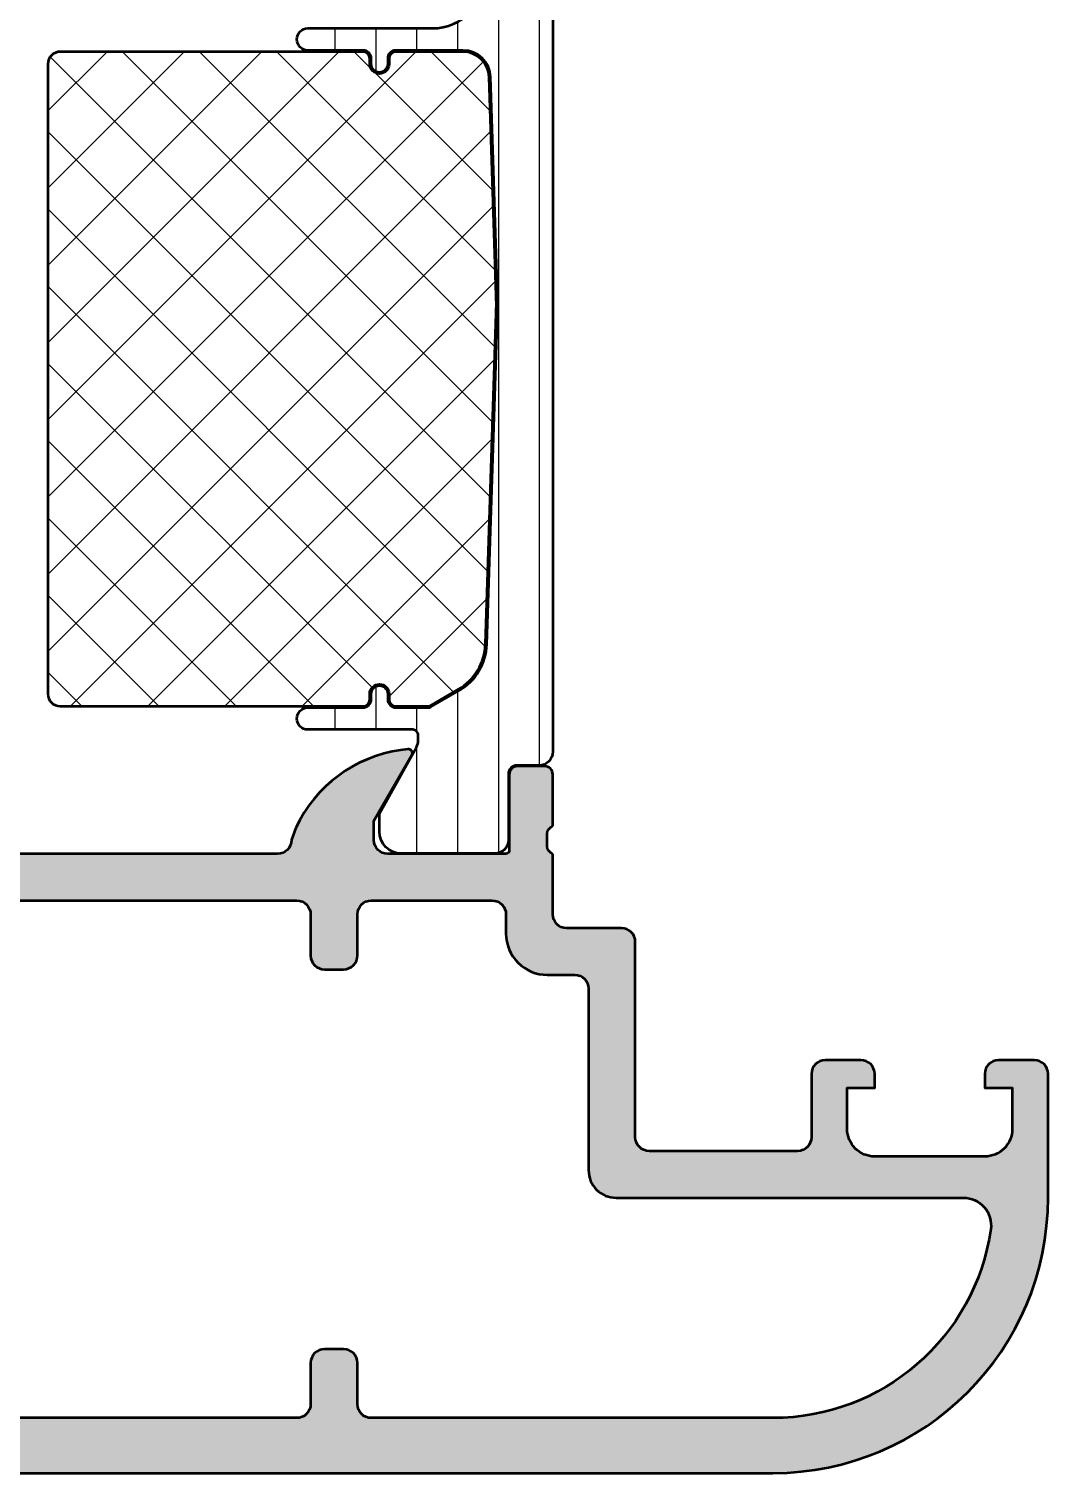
# Model space of a CAD drawing. Extents: x 0 to 69, y 0 to 85.
# Drawn here: x 32 to 69, y 0 to 52.5 of the extents above; entities that cross this region are included whole.
import ezdxf

# ---------------------------------------------------------------- set-up
doc = ezdxf.new("R2010")
doc.units = 0
for name, color, linetype, lineweight in [('0S-Alu contour', 7, 'Continuous', 50), ('0S-Alu hatch', 252, 'Continuous', 25), ('0S-Plastic contour', 254, 'Continuous', 50), ('0S-Plastic hatch', 253, 'Continuous', 25), ('0S-PT contour', 91, 'Continuous', 50), ('0S-PT hatch', 103, 'Continuous', 25)]:
    doc.layers.add(name, color=color, linetype=linetype, lineweight=lineweight)

# ---------------------------------------------------------------- blocks, each defined once
blk = doc.blocks.new('284167__CEF82284_C7F6_4CD5_A2C6_311986F875DB___14B1CCB6_86A0_4857_9EBC_E75E76F520CF_')
at = {"layer": '0S-Plastic hatch'}
h = blk.add_hatch(dxfattribs=at)
h.set_pattern_fill('ANSI31', color=256, scale=0.4680000000000001, angle=45, style=0)
h.set_pattern_definition([(90, (0, 0), (-1.4859, 0), [])])
edge = h.paths.add_edge_path()
edge.add_line((51.00002752301097, 58.79002845815998), (51.0000275230109, 26.20999700000009))
edge.add_ellipse((50.50002752301097, 26.20999700000009), major_axis=(-0.4999999999999361, 0), ratio=1, start_angle=89.99999999999591, end_angle=180, ccw=False)
edge.add_line((50.50002752301093, 25.70999700000015), (49.68969619254715, 25.70999700000017))
edge.add_arc((49.68969619254714, 25.40999700000017), 0.3, 89.99999999999864, 180.0079246230968)
edge.add_line((49.38969619541662, 25.40995550677082), (49.3900281237752, 23.01008188446239))
edge.add_ellipse((48.89002812855768, 23.01001272908013), major_axis=(-0.4999999999999886, 0), ratio=1, start_angle=90.0000000000008, end_angle=180.0079246230969, ccw=False)
edge.add_line((48.89002812855768, 22.51001272908014), (45.50002752301098, 22.51001272908008))
edge.add_ellipse((45.50002752301099, 23.31001272908014), major_axis=(-0.800000000000054, 0), ratio=1, start_angle=0, end_angle=89.99999999999898, ccw=False)
edge.add_line((44.70002752301094, 23.31001272908014), (44.70002752301091, 23.96001272908021))
edge.add_line((44.70002752301091, 23.96001272908021), (46.04733737651684, 26.37258356831064))
edge.add_arc((45.61002752250304, 26.61498837868009), 0.5000000005078241, 330.999999999989, 360)
edge.add_line((46.11002752301086, 26.61498837867999), (46.11002752301092, 26.81001272908021))
edge.add_arc((45.91002752301096, 26.81001272908021), 0.1999999999999602, 0, 90.00000000000813)
edge.add_line((45.91002752301093, 27.01001272908017), (42.10002752301092, 27.01001272908011))
edge.add_ellipse((42.10002752301091, 27.41001272908011), major_axis=(-0.4000000000000057, 0), ratio=1, start_angle=-89.99999999999801, end_angle=90.00000000000199, ccw=False)
edge.add_line((42.10002752301092, 27.81001272908012), (44.10002752301092, 27.81001272908015))
edge.add_arc((44.10002752301095, 28.11001272908013), 0.3000000000000043, 269.9999999999945, 360)
edge.add_line((44.40002752301095, 28.11001272908013), (44.40002752301096, 28.31001272908018))
edge.add_ellipse((44.70002752301097, 28.31001272908018), major_axis=(-0.3000000000000114, 0), ratio=1, start_angle=180, end_angle=360, ccw=False)
edge.add_line((45.00002752301099, 28.31001272908018), (45.00002752301092, 28.11001272908013))
edge.add_arc((45.30002752301091, 28.11001272908016), 0.2999999999999829, 180, 270.0000000000054)
edge.add_line((45.30002752301093, 27.81001272908018), (46.46412913821122, 27.81001272908018))
edge.add_arc((46.46412913821119, 28.01001272871165), 0.1999999996314743, 270.0000000000061, 300.0000000000048)
edge.add_line((46.56412913802695, 27.83680764827393), (47.60093162131783, 28.4354057121054))
edge.add_arc((46.60093178674678, 30.16745660626722), 1.99999999227721, 299.9999946553881, 358.2770022894884)
edge.add_line((48.60002752301088, 30.10732170492436), (48.99464695297485, 42.13201509160808))
edge.add_arc((39.00002752300916, 42.4600127290807), 10.00000000000177, 358.1203748410016, 361.879625158993)
edge.add_line((48.99464695297488, 42.78801036655243), (48.73687260165684, 50.72281249282743))
edge.add_arc((47.73741065866043, 50.69001272908021), 1.000000000000027, 1.87962515899611, 90.0000000000016)
edge.add_line((47.73741065866039, 51.69001272908023), (45.30002752301087, 51.69001272908018))
edge.add_arc((45.30002752301087, 51.39001272908022), 0.2999999999999545, 90, 180)
edge.add_line((45.00002752301091, 51.39001272908022), (45.00002752301091, 51.19001272908018))
edge.add_ellipse((44.70002752301094, 51.19001272908018), major_axis=(-0.2999999999999829, 0), ratio=1, start_angle=0, end_angle=180, ccw=False)
edge.add_line((44.40002752301095, 51.19001272908018), (44.40002752301095, 51.39001272908017))
edge.add_arc((44.10002752301099, 51.39001272908018), 0.2999999999999687, 0, 89.99999999999729)
edge.add_line((44.100027523011, 51.69001272908015), (42.10002752301091, 51.69001272908019))
edge.add_ellipse((42.10002752301091, 52.09001272908017), major_axis=(-0.3999999999999772, 0), ratio=1, start_angle=-89.99999999999898, end_angle=90.00000000000102, ccw=False)
edge.add_line((42.10002752301091, 52.49001272908015), (46.61216611071129, 52.49001272908009))
edge.add_arc((46.61216611071129, 54.49001272908009), 1.999999999999992, 270, 361.8796251589957)
edge.add_line((48.61108999670407, 54.55561225657451), (48.60002752301092, 54.89270375323586))
edge.add_arc((46.60093177902747, 54.83256885166081), 2.000000000000035, 1.722997710511408, 60.00000534461257)
edge.add_line((47.60093161745991, 56.5646197525108), (46.61002760379476, 57.14249182557662))
edge.add_ellipse((47.11002752301101, 58.00851727600167), major_axis=(-1.00000000000008, 0), ratio=1, start_angle=0, end_angle=60.00000534461191, ccw=False)
edge.add_line((46.11002752301094, 58.00851727600165), (46.11002752301089, 58.38503707958015))
edge.add_arc((45.6100275228893, 58.38503707958017), 0.5000000001215765, 0, 28.99999999999719)
edge.add_line((46.04733737656535, 58.62744188976225), (44.70002752301088, 61.04001272908027))
edge.add_line((44.70002752301088, 61.04001272908027), (44.7000275230109, 61.69001272908018))
edge.add_ellipse((45.50002752301085, 61.69001272908015), major_axis=(-0.7999999999999475, 0), ratio=1, start_angle=269.99999999999744, end_angle=360, ccw=False)
edge.add_line((45.50002752301089, 62.4900127290801), (48.89002813334013, 62.49001272908012))
edge.add_ellipse((48.89002813334013, 61.99001272908012), major_axis=(-0.5, 0), ratio=1, start_angle=179.9920752627534, end_angle=270.0000000000008, ccw=False)
edge.add_line((49.39002812855753, 61.98994357270147), (49.38969619541671, 59.59006995198719))
edge.add_arc((49.68969619254714, 59.59002845815999), 0.2999999999999999, 179.9920752627072, 270)
edge.add_line((49.68969619254714, 59.29002845816), (50.50002752301097, 59.29002845816))
edge.add_ellipse((50.50002752301097, 58.79002845816), major_axis=(-0.5, 0), ratio=1, start_angle=180, end_angle=270, ccw=False)
at = {"layer": '0S-Plastic contour', "color": 7}
for points in [[(45.50002752301089, 62.4900127290801), (48.89002813334013, 62.49001272908012)], [(49.39002812855753, 61.98994357270147), (49.38969619541671, 59.59006995198719)], [(46.04733737656535, 58.62744188976225), (44.70002752301088, 61.04001272908027), (44.7000275230109, 61.69001272908018)], [(49.68969619254714, 59.29002845816), (50.50002752301097, 59.29002845816)], [(51.00002752301097, 58.79002845815998), (51.0000275230109, 26.20999700000009)], [(46.11002752301094, 58.00851727600165), (46.11002752301089, 58.38503707958015)], [(47.60093161745991, 56.5646197525108), (46.61002760379476, 57.14249182557662)], [(48.61108999670407, 54.55561225657451), (48.60002752301092, 54.89270375323586)], [(42.10002752301091, 52.49001272908015), (46.61216611071129, 52.49001272908009)], [(44.100027523011, 51.69001272908015), (42.10002752301091, 51.69001272908019)], [(47.73741065866039, 51.69001272908023), (45.30002752301087, 51.69001272908018)], [(44.40002752301095, 51.19001272908018), (44.40002752301095, 51.39001272908017)], [(45.00002752301091, 51.39001272908022), (45.00002752301091, 51.19001272908018)], [(48.99464695297488, 42.78801036655243), (48.73687260165684, 50.72281249282743)], [(48.60002752301088, 30.10732170492436), (48.99464695297485, 42.13201509160808)], [(46.56412913802695, 27.83680764827393), (47.60093162131783, 28.4354057121054)], [(44.40002752301095, 28.11001272908013), (44.40002752301096, 28.31001272908018)], [(45.00002752301099, 28.31001272908018), (45.00002752301092, 28.11001272908013)], [(42.10002752301092, 27.81001272908012), (44.10002752301092, 27.81001272908015)], [(45.30002752301093, 27.81001272908018), (46.46412913821122, 27.81001272908018)], [(45.91002752301093, 27.01001272908017), (42.10002752301092, 27.01001272908011)], [(46.11002752301086, 26.61498837867999), (46.11002752301092, 26.81001272908021)], [(44.70002752301094, 23.31001272908014), (44.70002752301091, 23.96001272908021), (46.04733737651684, 26.37258356831064)], [(49.38969619541662, 25.40995550677082), (49.3900281237752, 23.01008188446239)], [(50.50002752301093, 25.70999700000015), (49.68969619254715, 25.70999700000017)], [(48.89002812855768, 22.51001272908014), (45.50002752301098, 22.51001272908008)]]:
    blk.add_lwpolyline(points, dxfattribs=at)
at = {"layer": '0S-Plastic contour', "color": 7, "extrusion": (0, 0, -1)}
for centre, radius, start, end in [((-45.50002752301085, 61.69001272908015), 0.7999999999999475, 0, 90.00000000000254), ((-48.89002813334013, 61.99001272908012), 0.5, 89.9999999999992, 180.0079247372467), ((-50.50002752301097, 58.79002845816), 0.5, 90, 180), ((-47.11002752301101, 58.00851727600167), 1.00000000000008, 299.9999946553881, 0), ((-42.10002752301091, 52.09001272908017), 0.3999999999999772, 269.999999999999, 89.99999999999898), ((-44.70002752301094, 51.19001272908018), 0.2999999999999829, 180, 0), ((-44.70002752301097, 28.31001272908018), 0.3000000000000114, 0, 180), ((-42.10002752301091, 27.41001272908011), 0.4000000000000057, 269.999999999998, 89.99999999999797), ((-50.50002752301097, 26.20999700000009), 0.4999999999999361, 180, 270.0000000000041), ((-45.50002752301099, 23.31001272908014), 0.800000000000054, 270.000000000001, 0), ((-48.89002812855768, 23.01001272908013), 0.4999999999999886, 179.9920753769031, 269.9999999999992)]:
    blk.add_arc(centre, radius, start, end, dxfattribs=at)
at = {"layer": '0S-Plastic contour', "color": 7}
for centre, radius, start, end in [((49.68969619254714, 59.59002845815999), 0.2999999999999999, 179.9920752627072, 270), ((45.6100275228893, 58.38503707958017), 0.5000000001215765, 0, 28.99999999999719), ((46.60093177902747, 54.83256885166081), 2.000000000000035, 1.722997710511408, 60.00000534461257), ((46.61216611071129, 54.49001272908009), 1.999999999999992, 270, 1.879625158995722), ((44.10002752301099, 51.39001272908018), 0.2999999999999687, 0, 89.99999999999729), ((45.30002752301087, 51.39001272908022), 0.2999999999999545, 90, 180), ((47.73741065866043, 50.69001272908021), 1.000000000000027, 1.87962515899611, 90.0000000000016), ((39.00002752300916, 42.4600127290807), 10.00000000000177, 358.1203748410016, 1.879625158993007), ((46.60093178674678, 30.16745660626722), 1.99999999227721, 299.9999946553881, 358.2770022894884), ((44.10002752301095, 28.11001272908013), 0.3000000000000043, 269.9999999999945, 0), ((45.30002752301091, 28.11001272908016), 0.2999999999999829, 180, 270.0000000000054), ((46.46412913821119, 28.01001272871165), 0.1999999996314743, 270.0000000000061, 300.0000000000048), ((45.91002752301096, 26.81001272908021), 0.1999999999999602, 0, 90.00000000000813), ((45.61002752250304, 26.61498837868009), 0.5000000005078241, 330.999999999989, 0), ((49.68969619254714, 25.40999700000017), 0.3, 89.99999999999864, 180.0079246230968)]:
    blk.add_arc(centre, radius, start, end, dxfattribs=at)
blk = doc.blocks.new('371600__C52FEA9D_3DE7_4F04_B6DE_B9F4C8060E53_')
at = {"layer": '0S-PT hatch'}
h = blk.add_hatch(dxfattribs=at)
h.set_pattern_fill('ANSI37', color=256, scale=0.625, angle=90, style=0)
h.set_pattern_definition([(135, (0, 0), (-1.403165018917055, -1.403165018917055), []), (225, (0, 0), (1.403165018917055, -1.403165018917055), [])])
edge = h.paths.add_edge_path()
edge.add_line((32.65002752301097, 51.19001272908016), (32.65002752301095, 28.31001272908017))
edge.add_arc((33.10002752301094, 28.31001272908017), 0.4499999999999851, 180, 270)
edge.add_line((33.10002752301094, 27.86001272908018), (44.10002752301094, 27.86001272908012))
edge.add_arc((44.10002752301091, 28.11001272908012), 0.25, 270.0000000000081, 360)
edge.add_line((44.3500275230109, 28.11001272908004), (44.35002752301099, 28.31001272908029))
edge.add_ellipse((44.70002752301098, 28.31001272908018), major_axis=(-0.3499999999999943, 0), ratio=1, start_angle=180, end_angle=360, ccw=False)
edge.add_line((45.05002752301098, 28.31001272908008), (45.05002752301092, 28.11001272908025))
edge.add_arc((45.30002752301093, 28.11001272908018), 0.2499999999999964, 180, 270)
edge.add_line((45.30002752301093, 27.86001272908018), (46.46412913821122, 27.86001272908018))
edge.add_arc((46.46412913821121, 28.01001272871156), 0.149999999631386, 270.0000000000027, 299.9999946536936)
edge.add_line((46.53912912590549, 27.88010891146483), (47.57593162530702, 28.47870698459779))
edge.add_arc((46.6009317867468, 30.16745660626722), 1.949999992277204, 299.9999946536918, 358.2789976253681)
edge.add_line((48.55005217008296, 30.10889295589793), (48.94467385582504, 42.13365507979581))
edge.add_arc((38.99977560173535, 42.46001277071304), 9.95025178709649, 358.1204221813699, 361.8796724993648)
edge.add_line((48.94467331650846, 42.78638689548028), (48.68689950450679, 50.72117250464746))
edge.add_arc((47.73741065866042, 50.69001272908022), 0.9500000000000383, 1.879625159441585, 90.00000000000216)
edge.add_line((47.73741065866039, 51.64001272908026), (45.30002752301085, 51.64001272908016))
edge.add_arc((45.30002752301085, 51.39001272908022), 0.249999999999936, 90, 180)
edge.add_line((45.05002752301091, 51.39001272908022), (45.05002752301091, 51.19001272908018))
edge.add_ellipse((44.70002752301094, 51.19001272908018), major_axis=(-0.3499999999999801, 0), ratio=1, start_angle=0, end_angle=180, ccw=False)
edge.add_line((44.35002752301095, 51.19001272908018), (44.35002752301095, 51.3900127290802))
edge.add_arc((44.100027523011, 51.39001272908021), 0.2499999999999574, 0, 90.0000000000016)
edge.add_line((44.10002752301099, 51.64001272908016), (33.10002752301099, 51.64001272908018))
edge.add_arc((33.10002752301099, 51.19001272908016), 0.4500000000000171, 90, 180)
at = {"layer": '0S-PT contour', "color": 7}
for points in [[(44.10002752301099, 51.64001272908016), (33.10002752301099, 51.64001272908018)], [(47.73741065866039, 51.64001272908026), (45.30002752301085, 51.64001272908016)], [(32.65002752301097, 51.19001272908016), (32.65002752301095, 28.31001272908017)], [(44.35002752301095, 51.19001272908018), (44.35002752301095, 51.3900127290802)], [(45.05002752301091, 51.39001272908022), (45.05002752301091, 51.19001272908018)], [(48.94467331650846, 42.78638689548028), (48.68689950450679, 50.72117250464746)], [(48.55005217008296, 30.10889295589793), (48.94467385582504, 42.13365507979581)], [(46.53912912590549, 27.88010891146483), (47.57593162530702, 28.47870698459779)], [(33.10002752301094, 27.86001272908018), (44.10002752301094, 27.86001272908012)], [(44.3500275230109, 28.11001272908004), (44.35002752301099, 28.31001272908029)], [(45.05002752301098, 28.31001272908008), (45.05002752301092, 28.11001272908025)], [(45.30002752301093, 27.86001272908018), (46.46412913821122, 27.86001272908018)]]:
    blk.add_lwpolyline(points, dxfattribs=at)
for centre, radius, start, end in [((33.10002752301099, 51.19001272908016), 0.4500000000000171, 90, 180), ((44.100027523011, 51.39001272908021), 0.2499999999999574, 0, 90.0000000000016), ((45.30002752301085, 51.39001272908022), 0.249999999999936, 90, 180), ((47.73741065866042, 50.69001272908022), 0.9500000000000383, 1.879625159441585, 90.00000000000216), ((38.99977560173535, 42.46001277071304), 9.95025178709649, 358.1204221813699, 1.879672499364819), ((46.6009317867468, 30.16745660626722), 1.949999992277204, 299.9999946536918, 358.2789976253681), ((33.10002752301094, 28.31001272908017), 0.4499999999999851, 180, 270), ((44.10002752301091, 28.11001272908012), 0.25, 270.0000000000081, 0), ((45.30002752301093, 28.11001272908018), 0.2499999999999964, 180, 270), ((46.46412913821121, 28.01001272871156), 0.149999999631386, 270.0000000000027, 299.9999946536936)]:
    blk.add_arc(centre, radius, start, end, dxfattribs=at)
at = {"layer": '0S-PT contour', "color": 7, "extrusion": (0, 0, -1)}
for centre, radius, start, end in [((-44.70002752301094, 51.19001272908018), 0.3499999999999801, 180, 0), ((-44.70002752301098, 28.31001272908018), 0.3499999999999943, 0, 180)]:
    blk.add_arc(centre, radius, start, end, dxfattribs=at)
blk = doc.blocks.new('375470__152AA41E_9CC0_4854_8358_F70D7BEF621F_')
at = {"layer": '0S-Alu hatch'}
h = blk.add_hatch(color=256, dxfattribs=at)
edge = h.paths.add_edge_path()
edge.add_line((0.2000702453613314, 22.50000000000039), (0.1999702453609871, 11.10002365112257))
edge.add_arc((0.7000122070305821, 11.10002365112264), 0.5000419616695951, 180, 270.0000000000212)
edge.add_line((0.7000122070307668, 10.59998168945304), (6.000017144357315, 10.59998168945301))
edge.add_ellipse((6.000022765709799, 9.600021599520472), major_axis=(-0.999960089948345, 0), ratio=1, start_angle=179.9996779077392, end_angle=270.0003220926273, ccw=False)
edge.add_line((6.999982855642343, 9.600015978168244), (7.000017144357599, 2.799992370605821))
edge.add_ellipse((5.999997319787698, 2.800019824750125), major_axis=(-1.000019824946758, 0), ratio=1, start_angle=90.00113584166638, end_angle=179.9984270247563, ccw=False)
edge.add_line((6.00001714435757, 1.799999999999869), (2.700012207031107, 1.800000000000096))
edge.add_ellipse((2.699981135668777, 2.79996892863771), major_axis=(-0.999968929120344, 0), ratio=1, start_angle=-0.001780313160793412, end_angle=90.0017803132414, ccw=False)
edge.add_line((1.700012207031164, 2.800000000000181), (1.700012207030653, 4.500000000000227))
edge.add_line((1.700012207030653, 4.500000000000227), (1.100006103515539, 4.500000000000113))
edge.add_line((1.100006103515539, 4.500000000000113), (-2.558e-13, 3.39999389648463))
edge.add_line((-2.558e-13, 3.39999389648463), (0, 0))
edge.add_line((0, 0), (59.00003896484354, 1.137e-13))
edge.add_arc((59.00003896484352, 10.00000000000013), 10.00000000000002, 270.0000000000001, 360)
edge.add_line((69.00003896484354, 10.00000000000039), (69.00003896484341, 14.50000000000011))
edge.add_arc((68.50005304074023, 14.50001407790396), 0.4999859243013817, 359.9983867455008, 449.9946187137128)
edge.add_line((68.5001, 15.00000000000011), (67.20005117187466, 15.00000000000014))
edge.add_arc((67.20008807066368, 14.49996310121135), 0.5000369001502127, 90.00422797773778, 179.9957720222162)
edge.add_line((66.70005117187489, 14.50000000000045), (66.700051171875, 14.00000000000011))
edge.add_line((66.700051171875, 14.00000000000011), (67.700051171875, 14.00000000000023))
edge.add_line((67.700051171875, 14.00000000000023), (67.70005117187466, 12.4999999999998))
edge.add_ellipse((66.70012533543192, 12.49992583644286), major_axis=(-0.9999258391930624, 0), ratio=1, start_angle=89.99575042603112, end_angle=180.0042495739118, ccw=False)
edge.add_line((66.70005117187486, 11.50000000000011), (62.70008168945301, 11.50000000000011))
edge.add_ellipse((62.70007606790787, 12.49999437845497), major_axis=(-0.999994378470655, 0), ratio=1, start_angle=-0.0003220922610012167, end_angle=90.00032209262167, ccw=False)
edge.add_line((61.70008168945301, 12.50000000000011), (61.70008168945301, 14.00000000000011))
edge.add_line((61.70008168945301, 14.00000000000011), (62.70008168945301, 14.00000000000011))
edge.add_line((62.70008168945301, 14.00000000000011), (62.70008168945301, 14.50000000000011))
edge.add_arc((62.20009200956353, 14.50001032011066), 0.4999896799959879, 359.9988173777201, 450.0011826219631)
edge.add_line((62.20008168945302, 15.00000000000014), (60.90006337890578, 15.00000000000011))
edge.add_arc((60.9000930588769, 14.49997032002924), 0.5000296808517205, 90.0034008722822, 179.9965991277354)
edge.add_line((60.40006337890602, 14.50000000000045), (60.40006337890591, 12.19999980926525))
edge.add_ellipse((59.90004932998143, 12.20001385818973), major_axis=(-0.5000140491218439, 0), ratio=1, start_angle=90.00160984296241, end_angle=179.9983901568687, ccw=False)
edge.add_line((59.90006337890624, 11.69999980926525), (54.5000999999999, 11.69999980926525))
edge.add_ellipse((54.50007693661767, 12.19997674588302), major_axis=(-0.4999769371497197, 0), ratio=1, start_angle=-0.0026429908801901547, end_angle=90.00264299083773, ccw=False)
edge.add_line((54.00009999999989, 12.19999980926548), (54.00005422363236, 19.29999999999995))
edge.add_arc((53.50006948218846, 19.30001525832348), 0.4999847416767267, 359.9982514715724, 450.0000000005577)
edge.add_line((53.50006948218359, 19.80000000000021), (51.500061853022, 19.80000000000012))
edge.add_ellipse((51.50004659493635, 20.29998474173509), major_axis=(-0.4999847419677827, 0), ratio=1, start_angle=0.0008742896432067937, end_angle=90.00174850118037, ccw=False)
edge.add_line((51.00006185302678, 20.29997711235058), (51.00002752301092, 22.50000000000017))
edge.add_ellipse((51.07886396955394, 22.76752059199328), major_axis=(-0.2788950563274182, 0), ratio=1, start_angle=-1.1645893740987958, end_angle=73.5801235805115, ccw=False)
edge.add_line((50.80002652301091, 22.77318899999166), (50.80002652301092, 23.22678299999167))
edge.add_ellipse((51.0788946186541, 23.23244365946872), major_axis=(-0.2789255417371646, 0), ratio=1, start_angle=-73.57540544464138, end_angle=1.1628700728853119, ccw=False)
edge.add_line((51.00002752301091, 23.49998699999167), (51.00002752301091, 25.37999800000017))
edge.add_arc((50.70002752301091, 25.37999800000018), 0.3000000000000043, 0, 89.99999999999864)
edge.add_line((50.70002752301092, 25.67999800000019), (49.72005320396812, 25.67999800000019))
edge.add_arc((49.72005320396812, 25.37999800000017), 0.3000000000000043, 90, 180)
edge.add_line((49.42005320396812, 25.37999800000017), (49.42005320396813, 22.62000000000019))
edge.add_ellipse((49.30005320396811, 22.62000000000019), major_axis=(-0.1200000000000116, 0), ratio=1, start_angle=90.00000000000682, end_angle=180, ccw=False)
edge.add_line((49.30005320396812, 22.50000000000019), (45.0000351524055, 22.50000000000055))
edge.add_ellipse((45.00002483229475, 22.99998967988981), major_axis=(-0.4999896799957605, 0), ratio=1, start_angle=-0.0011826219716795094, end_angle=90.00118262198919, ccw=False)
edge.add_line((44.5000351524055, 23.00000000000004), (44.50003515240527, 23.6999969482436))
edge.add_line((44.50003515240527, 23.6999969482436), (45.8882797813117, 26.10452270507841))
edge.add_arc((45.76131506825, 26.16120419576204), 0.1390425465422557, 335.9423438027909, 446.6072913620088)
edge.add_line((45.76954351422202, 26.3000030517582), (45.72921453472697, 26.29452514648449))
edge.add_line((45.72921453472697, 26.29452514648449), (45.46861730572547, 26.26844787597701))
edge.add_arc((46.18907282517542, 21.32077348803928), 4.999853798318587, 98.28489453358927, 154.8580559001039)
edge.add_line((41.66291509625344, 23.44502258300923), (41.50001533273289, 22.99994584844772))
edge.add_ellipse((41.00000082508732, 23.00001451026535), major_axis=(-0.500014512359868, 0), ratio=1, start_angle=90.00524486563597, end_angle=179.9921321636179, ccw=False)
edge.add_line((41.00004659650281, 22.50000000000044), (10.20005117186932, 22.5000000000005))
edge.add_ellipse((10.20009694328453, 23.00001451026467), major_axis=(-0.5000145123591376, 0), ratio=1, start_angle=0.007867836382104088, end_angle=89.9947551343954, ccw=False)
edge.add_line((9.7000824356397, 22.99994584844696), (9.537182672118917, 23.4450225830083))
edge.add_arc((5.011024943195176, 21.32077348803752), 4.999853798320535, 25.14194409989615, 81.71510546641089)
edge.add_line((5.731480462645407, 26.26844787597717), (5.470883233642396, 26.29452514648483))
edge.add_line((5.470883233642396, 26.29452514648483), (5.430554254149768, 26.30000305175831))
edge.add_arc((5.438782700121752, 26.1612041957622), 0.1390425465422065, 93.39270863797913, 204.0576561971917)
edge.add_line((5.311817987060095, 26.10452270507862), (6.700062615966345, 23.69999694824269))
edge.add_line((6.700062615966345, 23.69999694824269), (6.700062615965947, 23.00000000000027))
edge.add_ellipse((6.200072936076937, 22.99998967988951), major_axis=(-0.4999896799955171, 0), ratio=1, start_angle=89.99881737808067, end_angle=180.0011826222799, ccw=False)
edge.add_line((6.2000626159668, 22.5000000000005), (1.900044564404119, 22.50000000000039))
edge.add_ellipse((1.900044564404126, 22.62000000000039), major_axis=(-0.1200000000000045, 0), ratio=1, start_angle=0, end_angle=89.99999999999687, ccw=False)
edge.add_line((1.780044564404121, 22.62000000000039), (1.780044564404121, 25.37999800000039))
edge.add_arc((1.480044564404117, 25.37999800000038), 0.3000000000000043, 0, 90.00000000000134)
edge.add_line((1.48004456440411, 25.67999800000038), (0.5000702453613286, 25.67999800000038))
edge.add_arc((0.5000702453613357, 25.37999800000038), 0.3000000000000043, 90.00000000000136, 180)
edge.add_line((0.2000702453613314, 25.37999800000038), (0.2000702453613314, 23.49998699999186))
edge.add_ellipse((0.1212031497181637, 23.23244365946892), major_axis=(-0.2789255417371508, 0), ratio=1, start_angle=178.837129927112, end_angle=253.5754054446454, ccw=False)
edge.add_line((0.4000712453613318, 23.22678299999186), (0.4000712453613318, 22.77318899999187))
edge.add_ellipse((0.1212337988182866, 22.7675205919935), major_axis=(-0.2788950563274322, 0), ratio=1, start_angle=106.41987641949251, end_angle=181.1645893740976, ccw=False)
edge = h.paths.add_edge_path()
edge.add_line((1.899999999999607, 12.79998168945343), (1.899999999999778, 20.29999694824267))
edge.add_ellipse((2.399999999999579, 20.29999694824241), major_axis=(-0.4999999999998011, 0), ratio=1, start_angle=269.9999999999642, end_angle=360, ccw=False)
edge.add_line((2.399999999999891, 20.79999694824221), (41.70005880126917, 20.79999694824235))
edge.add_ellipse((41.70006244062558, 20.3000005875984), major_axis=(-0.4999963606572001, 0), ratio=1, start_angle=179.9995829571355, end_angle=270.00041704255926, ccw=False)
edge.add_line((42.20005880126953, 20.29999694824176), (42.20005880126919, 18.79999694825258))
edge.add_arc((42.70007406151353, 18.80001220586716), 0.500015260477127, 180.0017483404038, 269.993880336687)
edge.add_line((42.70002065574672, 18.29999694824212), (43.40005880126364, 18.29999694824232))
edge.add_arc((43.40008932117553, 18.7999664321195), 0.4999694848087021, 269.9965024622571, 360.0078688581631)
edge.add_line((43.90005880126913, 18.80003509667), (43.90005880126913, 20.29999694823155))
edge.add_ellipse((44.4000588015404, 20.29999694824222), major_axis=(-0.5000000002712781, 0), ratio=1, start_angle=269.9982514721895, end_angle=360, ccw=False)
edge.add_line((44.40007406032409, 20.79999694828067), (48.80005880126399, 20.79999694771834))
edge.add_ellipse((48.80008168980172, 20.3000198358435), major_axis=(-0.4999771123987504, 0), ratio=1, start_angle=179.9965027830656, end_angle=270.00262295328923, ccw=False)
edge.add_line((49.3000588012691, 20.29998931826526), (49.30005880126886, 19.59999694821081))
edge.add_arc((50.800051172185, 19.59998931869264), 1.499992370935542, 179.9997085728981, 270.0014571138454)
edge.add_line((50.80008931914225, 18.09999694824216), (51.8000621904678, 18.0999630404259))
edge.add_ellipse((51.80007744962399, 17.59998168901373), major_axis=(-0.4999813516450246, 0), ratio=1, start_angle=179.9965028364244, end_angle=270.0017486357154, ccw=False)
edge.add_line((52.30005880033766, 17.59995117164249), (52.30011220703118, 10.99999675750769))
edge.add_arc((53.29959653564908, 10.99948111010294), 0.9994844616326094, 179.9704403395422, 270.0295596604382)
edge.add_line((53.30011218305347, 9.999996781485036), (65.92829149448792, 9.999999541236605))
edge.add_ellipse((65.92829170458249, 9.000051259628629), major_axis=(-0.9999482816079979, 0), ratio=1, start_angle=171.7867846234639, end_angle=270.0000120381547, ccw=False)
edge.add_ellipse((58.99987952346792, 10.00017239472647), major_axis=(-8.000172394826482, 0), ratio=1, start_angle=90.00028649004298, end_angle=171.7861438457056, ccw=False)
edge.add_line((58.99991952588613, 2), (44.40008168945294, 2))
edge.add_ellipse((44.40006880787672, 2.499987118423888), major_axis=(-0.4999871185898278, 0), ratio=1, start_angle=-0.0014761578452748836, end_angle=90.00147615793247, ccw=False)
edge.add_line((43.90008168945283, 2.499999999999886), (43.90008168945294, 4.000000000000227))
edge.add_arc((43.40009712610983, 4.000015436657029), 0.4999845635814099, 359.9982310347787, 450.0017689651515)
edge.add_line((43.4000816894533, 4.500000000000142), (42.70008168945267, 4.500000000000113))
edge.add_arc((42.70006625279613, 4.00001543665688), 0.4999845635815307, 89.9982310348477, 180.0017689652214)
edge.add_line((42.2000816894529, 4.000000000000142), (42.2000816894529, 2.499999999999545))
edge.add_ellipse((41.70007894789416, 2.499995112180693), major_axis=(-0.500002741582629, 0), ratio=1, start_angle=90.00031415775601, end_angle=180.0005601002396, ccw=False)
edge.add_line((41.7000816894528, 1.999992370605582), (9.200007267641908, 2.000000000000142))
edge.add_ellipse((9.200031408318033, 2.500043214118697), major_axis=(-0.5000432147012775, 0), ratio=1, start_angle=0.0027660786490741884, end_angle=89.99723392135638, ccw=False)
edge.add_line((8.699988194199477, 2.500019073443155), (8.700007267641922, 10.79998168945306))
edge.add_arc((7.200007267642149, 10.79998168945303), 1.499999999999772, 0, 90.0000000000011)
edge.add_line((7.200007267642121, 12.29998168945281), (2.399999999999778, 12.29998168945292))
edge.add_ellipse((2.399999999999948, 12.79998168945326), major_axis=(-0.5000000000003411, 0), ratio=1, start_angle=0, end_angle=89.99999999998039, ccw=False)
at = {"layer": '0S-Alu contour', "color": 7}
for points in [[(5.731480462645407, 26.26844787597717), (5.470883233642396, 26.29452514648483), (5.430554254149768, 26.30000305175831)], [(45.76954351422202, 26.3000030517582), (45.72921453472697, 26.29452514648449), (45.46861730572547, 26.26844787597701)], [(5.311817987060095, 26.10452270507862), (6.700062615966345, 23.69999694824269), (6.700062615965947, 23.00000000000027)], [(44.5000351524055, 23.00000000000004), (44.50003515240527, 23.6999969482436), (45.8882797813117, 26.10452270507841)], [(0.2000702453613314, 25.37999800000038), (0.2000702453613314, 23.49998699999186)], [(1.48004456440411, 25.67999800000038), (0.5000702453613286, 25.67999800000038)], [(1.780044564404121, 22.62000000000039), (1.780044564404121, 25.37999800000039)], [(49.42005320396812, 25.37999800000017), (49.42005320396813, 22.62000000000019)], [(50.70002752301092, 25.67999800000019), (49.72005320396812, 25.67999800000019)], [(51.00002752301091, 23.49998699999167), (51.00002752301091, 25.37999800000017)], [(0.4000712453613318, 23.22678299999186), (0.4000712453613318, 22.77318899999187)], [(9.7000824356397, 22.99994584844696), (9.537182672118917, 23.4450225830083)], [(41.66291509625344, 23.44502258300923), (41.50001533273289, 22.99994584844772)], [(50.80002652301091, 22.77318899999166), (50.80002652301092, 23.22678299999167)], [(0.2000702453613314, 22.50000000000039), (0.1999702453609871, 11.10002365112257)], [(6.2000626159668, 22.5000000000005), (1.900044564404119, 22.50000000000039)], [(41.00004659650281, 22.50000000000044), (10.20005117186932, 22.5000000000005)], [(49.30005320396812, 22.50000000000019), (45.0000351524055, 22.50000000000055)], [(51.00006185302678, 20.29997711235058), (51.00002752301092, 22.50000000000017)], [(2.399999999999891, 20.79999694824221), (41.70005880126917, 20.79999694824235)], [(44.40007406032409, 20.79999694828067), (48.80005880126399, 20.79999694771834)], [(1.899999999999607, 12.79998168945343), (1.899999999999778, 20.29999694824267)], [(42.20005880126953, 20.29999694824176), (42.20005880126919, 18.79999694825258)], [(43.90005880126913, 18.80003509667), (43.90005880126913, 20.29999694823155)], [(49.3000588012691, 20.29998931826526), (49.30005880126886, 19.59999694821081)], [(53.50006948218359, 19.80000000000021), (51.500061853022, 19.80000000000012)], [(54.00009999999989, 12.19999980926548), (54.00005422363236, 19.29999999999995)], [(42.70002065574672, 18.29999694824212), (43.40005880126364, 18.29999694824232)], [(50.80008931914225, 18.09999694824216), (51.8000621904678, 18.0999630404259)], [(52.30005880033766, 17.59995117164249), (52.30011220703118, 10.99999675750769)], [(62.20008168945302, 15.00000000000014), (60.90006337890578, 15.00000000000011)], [(68.5001, 15.00000000000011), (67.20005117187466, 15.00000000000014)], [(60.40006337890602, 14.50000000000045), (60.40006337890591, 12.19999980926525)], [(61.70008168945301, 12.50000000000011), (61.70008168945301, 14.00000000000011), (62.70008168945301, 14.00000000000011), (62.70008168945301, 14.50000000000011)], [(66.70005117187489, 14.50000000000045), (66.700051171875, 14.00000000000011), (67.700051171875, 14.00000000000023), (67.70005117187466, 12.4999999999998)], [(69.00003896484354, 10.00000000000039), (69.00003896484341, 14.50000000000011)], [(7.200007267642121, 12.29998168945281), (2.399999999999778, 12.29998168945292)], [(59.90006337890624, 11.69999980926525), (54.5000999999999, 11.69999980926525)], [(66.70005117187486, 11.50000000000011), (62.70008168945301, 11.50000000000011)], [(0.7000122070307668, 10.59998168945304), (6.000017144357315, 10.59998168945301)], [(8.699988194199477, 2.500019073443155), (8.700007267641922, 10.79998168945306)], [(53.30011218305347, 9.999996781485036), (65.92829149448792, 9.999999541236605)], [(6.999982855642343, 9.600015978168244), (7.000017144357599, 2.799992370605821)], [(1.700012207031164, 2.800000000000181), (1.700012207030653, 4.500000000000227), (1.100006103515539, 4.500000000000113), (-2.558e-13, 3.39999389648463), (0, 0), (59.00003896484354, 1.137e-13)], [(43.4000816894533, 4.500000000000142), (42.70008168945267, 4.500000000000113)], [(42.2000816894529, 4.000000000000142), (42.2000816894529, 2.499999999999545)], [(43.90008168945283, 2.499999999999886), (43.90008168945294, 4.000000000000227)], [(6.00001714435757, 1.799999999999869), (2.700012207031107, 1.800000000000096)], [(41.7000816894528, 1.999992370605582), (9.200007267641908, 2.000000000000142)], [(58.99991952588613, 2), (44.40008168945294, 2)]]:
    blk.add_lwpolyline(points, dxfattribs=at)
for centre, radius, start, end in [((5.438782700121752, 26.1612041957622), 0.1390425465422065, 93.39270863797913, 204.0576561971917), ((5.011024943195176, 21.32077348803752), 4.999853798320535, 25.14194409989615, 81.71510546641089), ((46.18907282517542, 21.32077348803928), 4.999853798318587, 98.28489453358927, 154.8580559001039), ((45.76131506825, 26.16120419576204), 0.1390425465422557, 335.9423438027909, 86.60729136200887), ((0.5000702453613357, 25.37999800000038), 0.3000000000000043, 90.00000000000136, 180), ((1.480044564404117, 25.37999800000038), 0.3000000000000043, 0, 90.00000000000134), ((49.72005320396812, 25.37999800000017), 0.3000000000000043, 90, 180), ((50.70002752301091, 25.37999800000018), 0.3000000000000043, 0, 89.99999999999864), ((50.800051172185, 19.59998931869264), 1.499992370935542, 179.9997085728981, 270.0014571138454), ((53.50006948218846, 19.30001525832348), 0.4999847416767267, 359.9982514715724, 90.00000000055775), ((42.70007406151353, 18.80001220586716), 0.500015260477127, 180.0017483404038, 269.993880336687), ((43.40008932117553, 18.7999664321195), 0.4999694848087021, 269.9965024622571, 0.0078688581630597), ((60.9000930588769, 14.49997032002924), 0.5000296808517205, 90.0034008722822, 179.9965991277354), ((62.20009200956353, 14.50001032011066), 0.4999896799959879, 359.9988173777201, 90.00118262196312), ((67.20008807066368, 14.49996310121135), 0.5000369001502127, 90.00422797773778, 179.9957720222162), ((68.50005304074023, 14.50001407790396), 0.4999859243013817, 359.9983867455008, 89.99461871371284), ((7.200007267642149, 10.79998168945303), 1.499999999999772, 0, 90.0000000000011), ((0.7000122070305821, 11.10002365112264), 0.5000419616695951, 180, 270.0000000000212), ((53.29959653564908, 10.99948111010294), 0.9994844616326094, 179.9704403395422, 270.0295596604382), ((59.00003896484352, 10.00000000000013), 10.00000000000002, 270.0000000000001, 0), ((42.70006625279613, 4.00001543665688), 0.4999845635815307, 89.9982310348477, 180.0017689652214), ((43.40009712610983, 4.000015436657029), 0.4999845635814099, 359.9982310347787, 90.00176896515148)]:
    blk.add_arc(centre, radius, start, end, dxfattribs=at)
at = {"layer": '0S-Alu contour', "color": 7, "extrusion": (0, 0, -1)}
for centre, radius, start, end in [((-0.1212031497181637, 23.23244365946892), 0.2789255417371508, 106.4245945553546, 181.162870072888), ((-51.0788946186541, 23.23244365946872), 0.2789255417371646, 358.8371299271147, 73.57540544464136), ((-0.1212337988182866, 22.7675205919935), 0.2788950563274322, 178.8354106259024, 253.5801235805075), ((-1.900044564404126, 22.62000000000039), 0.1200000000000045, 270.0000000000031, 0), ((-6.200072936076937, 22.99998967988951), 0.4999896799955171, 179.9988173777201, 270.0011826219193), ((-10.20009694328453, 23.00001451026467), 0.5000145123591376, 270.0052448656046, 359.9921321636179), ((-41.00000082508732, 23.00001451026535), 0.500014512359868, 180.0078678363821, 269.994755134364), ((-45.00002483229475, 22.99998967988981), 0.4999896799957605, 269.9988173780108, 0.0011826219716948), ((-49.30005320396811, 22.62000000000019), 0.1200000000000116, 180, 269.9999999999932), ((-51.07886396955394, 22.76752059199328), 0.2788950563274182, 286.4198764194886, 1.164589374098802), ((-2.399999999999579, 20.29999694824241), 0.4999999999998011, 0, 90.00000000003583), ((-41.70006244062558, 20.3000005875984), 0.4999963606572001, 89.99958295744072, 180.0004170428646), ((-44.4000588015404, 20.29999694824222), 0.5000000002712781, 0, 90.00174852781048), ((-48.80008168980172, 20.3000198358435), 0.4999771123987504, 89.99737704671074, 180.0034972169344), ((-51.50004659493635, 20.29998474173509), 0.4999847419677827, 269.9982514988196, 359.9991257103568), ((-51.80007744962399, 17.59998168901373), 0.4999813516450246, 89.99825136428461, 180.0034971635756), ((-2.399999999999948, 12.79998168945326), 0.5000000000003411, 270.0000000000196, 0), ((-54.50007693661767, 12.19997674588302), 0.4999769371497197, 269.9973570091623, 0.002642990880182), ((-59.90004932998143, 12.20001385818973), 0.5000140491218439, 180.0016098431314, 269.9983901570376), ((-62.70007606790787, 12.49999437845497), 0.999994378470655, 269.9996779073783, 0.0003220922609314), ((-66.70012533543192, 12.49992583644286), 0.9999258391930624, 179.9957504260882, 270.0042495739689), ((-6.000022765709799, 9.600021599520472), 0.999960089948345, 89.99967790737271, 180.0003220922609), ((-65.92829170458249, 9.000051259628629), 0.9999482816079979, 89.99998796184529, 188.2132153765362), ((-58.99987952346792, 10.00017239472647), 8.000172394826482, 188.2138561542945, 269.999713509957), ((-2.699981135668777, 2.79996892863771), 0.999968929120344, 269.9982196867586, 0.001780313160827), ((-5.999997319787698, 2.800019824750125), 1.000019824946758, 180.0015729752437, 269.9988641583336), ((-9.200031408318033, 2.500043214118697), 0.5000432147012775, 270.0027660786436, 359.9972339213509), ((-41.70007894789416, 2.499995112180693), 0.500002741582629, 179.9994398997604, 269.999685842244), ((-44.40006880787672, 2.499987118423888), 0.4999871185898278, 269.9985238420675, 0.0014761578452432)]:
    blk.add_arc(centre, radius, start, end, dxfattribs=at)
blk = doc.blocks.new('371600__9D0AD07F_9127_4507_825D_6D6C15790706_')
at = {"layer": '0S-Alu contour', "color": 7}
blk.add_blockref('375470__152AA41E_9CC0_4854_8358_F70D7BEF621F_', (0, 0), dxfattribs=at)
at = {"layer": '0S-Plastic contour', "color": 7}
blk.add_blockref('284167__CEF82284_C7F6_4CD5_A2C6_311986F875DB___14B1CCB6_86A0_4857_9EBC_E75E76F520CF_', (0, 0), dxfattribs=at)
at = {"layer": '0S-PT contour', "color": 7}
blk.add_blockref('371600__C52FEA9D_3DE7_4F04_B6DE_B9F4C8060E53_', (0, 0), dxfattribs=at)

msp = doc.modelspace()

# ---------------------------------------------------------------- block references
at = {"layer": '0S-Alu contour', "color": 7}
msp.add_blockref('371600__9D0AD07F_9127_4507_825D_6D6C15790706_', (0, 0), dxfattribs=at)

doc.saveas('drawing.dxf')
